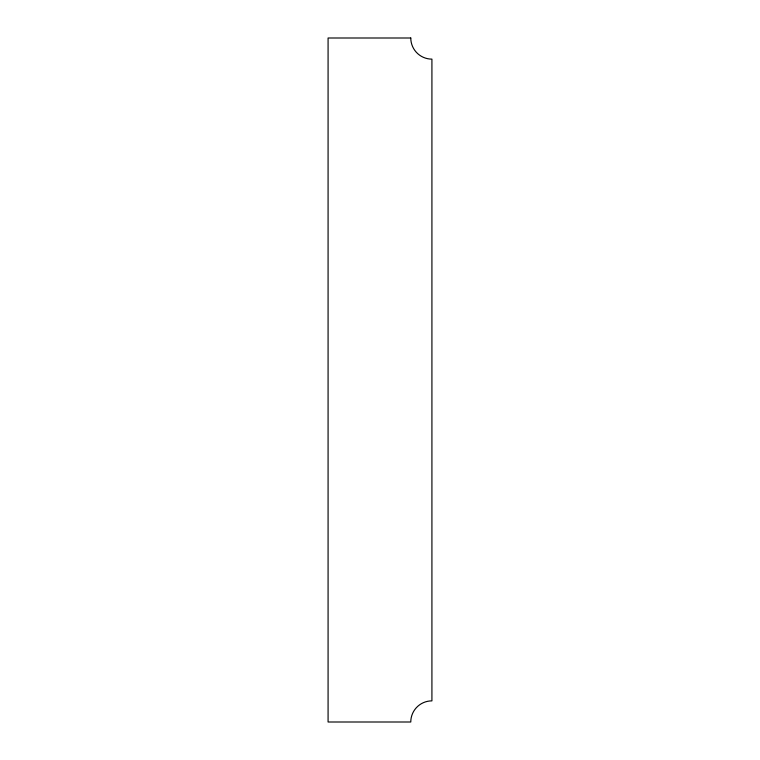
<?xml version="1.0" encoding="UTF-8"?>
<svg xmlns="http://www.w3.org/2000/svg" width="760" height="760" viewBox="0 0 760 760"><rect width="100%" height="100%" fill="white"/><g stroke="black" fill="none" stroke-linecap="round" stroke-linejoin="round"><path stroke-width="1.14" d="M410.78 38L328.082 38L328.082 722L410.78 722A21.128 21.128 0 0 1 431.917 700.872L431.917 59.128A21.128 21.128 0 0 1 410.78 38"/></g></svg>
